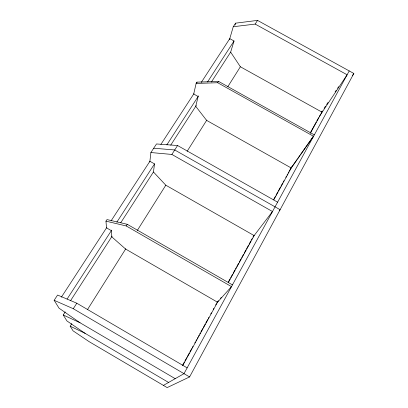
<?xml version="1.0" encoding="UTF-8"?>
<svg xmlns="http://www.w3.org/2000/svg" width="408" height="408" viewBox="0 0 408 408"><rect width="100%" height="100%" fill="white"/><g stroke="black" fill="none" stroke-linecap="round" stroke-linejoin="round"><path stroke-width="0.61" d="M149.823 161.92L150.894 152.531L156.509 143.953L177.567 145.523L277.593 202.169M120.748 222.758L153.444 171.987L154.53 163.904L149.899 161.272L111.012 220.968M196.126 83.441L193.708 94.008L198.14 96.492L195.733 106.325L206.611 120.38L291.256 167.994L313.553 136.287L217.688 82.737L196.126 83.441L196.977 82.141L218.55 81.391L314.323 134.875M196.707 83.319L196.977 82.141M229.531 39.494L233.254 26.734L235.589 23.164L257.524 20.4L353.853 73.476L189.582 376.936L167.163 387.6L89.117 341.649L73.058 330.837L70.171 326.176L71.782 323.636M235.064 24.954L235.589 23.164M211.364 82.054L230.648 52.112L234.039 40.999L229.781 38.638L201.251 82.431M349.228 70.931L183.993 373.657L163.419 385.397M182.544 365.318L184.38 361.967M184.997 360.851L186.833 357.505M187.445 356.388L189.286 353.042M189.899 351.925L191.74 348.575M192.352 347.463L192.969 346.346M194.805 342.995L195.422 341.879M196.034 340.767L196.646 339.65M197.258 338.533L197.875 337.416M198.487 336.299L199.099 335.187M199.711 334.07L200.328 332.954M200.94 331.837L202.781 328.491M203.393 327.374L205.229 324.029M205.846 322.912L207.682 319.561M208.299 318.444L208.911 317.332M210.752 313.981L211.364 312.865M213.206 309.519L213.817 308.402M215.659 305.056L216.271 303.94M216.725 303.108L217.561 301.594M228.225 282.178L230.066 278.832M230.678 277.715L232.519 274.365M233.131 273.253L234.972 269.902M235.584 268.785L236.201 267.673M236.813 266.557L238.654 263.206M239.266 262.094L241.108 258.743M241.72 257.626L243.561 254.281M244.173 253.164L246.009 249.818M246.626 248.701L248.462 245.351M249.079 244.239L250.915 240.888M251.532 239.771L252.144 238.66M253.919 235.421L253.062 236.982L272.483 211.533L171.87 154.443L150.894 152.531M273.569 199.67L275.405 196.325M276.022 195.208L277.858 191.862M278.47 190.745L280.311 187.399M280.923 186.283L282.764 182.937M283.376 181.82L283.988 180.703M285.83 177.358L286.442 176.241M287.054 175.124L287.671 174.012M288.283 172.895L288.895 171.778M289.507 170.661L291.348 167.316M310.355 132.727L316.18 122.13M316.792 121.013L318.633 117.667M319.245 116.55L347.121 74.791L255.168 24.087L233.254 26.734M321.295 112.817L321.846 111.812M182.733 365.558L218.372 300.681M228.388 282.443L254.128 235.584L165.806 185.196L153.444 171.987M273.763 199.844L292.179 166.321M310.289 133.355L321.948 112.123L240.368 66.764L230.648 52.112M87.455 309.641L125.781 248.768M137.312 230.449L165.806 185.196M187.129 151.327L206.795 120.085M227.822 86.695L240.368 66.764M76.801 303.215L57.584 295.05L54.147 300.298L73.287 308.718L76.801 303.215L187.15 367.873M126.184 225.94L231.494 286.625L217.53 302.211L125.608 249.043L111.7 236.798L111.348 230.653L106.519 227.863L105.963 221.156L126.184 225.94L127.235 224.288L232.443 284.891M171.87 154.443L177.567 145.523M217.688 82.737L218.55 81.391M255.168 24.087L257.524 20.4M168.586 382.449L85.134 333.367L66.922 320.933L63.24 314.981L65.203 311.926M70.492 300.783L112.139 236.12M170.733 145.146L196.212 105.58M67.085 299.069L111.67 230.153M116.856 222.136L154.53 163.904M166.826 144.891L198.538 95.875M207.499 82.023L234.039 40.999M61.363 297.187L106.845 227.363M160.895 144.386L193.948 93.646M105.963 221.156L106.998 219.581L127.235 224.288M321.616 111.971L322.325 110.92M324.095 108.288L325.574 106.085M326.573 104.606L328.047 102.413M335.106 91.917L336.166 90.347M337.579 88.245L338.64 86.669M352.41 75.567L353.853 73.476M291.96 166.719L297.009 159.528M297.733 158.503L299.895 155.417M300.62 154.392L313.242 136.415M279.322 210.701L280.112 209.707L174.726 149.971L153.709 148.226M220.442 298.36L221.269 297.432M63.24 314.981L80.039 322.764L175.2 378.675M70.171 326.176L85.134 333.367M73.287 308.718L189.582 376.936M80.039 322.764L59.022 308.173L54.147 300.298"/></g></svg>
